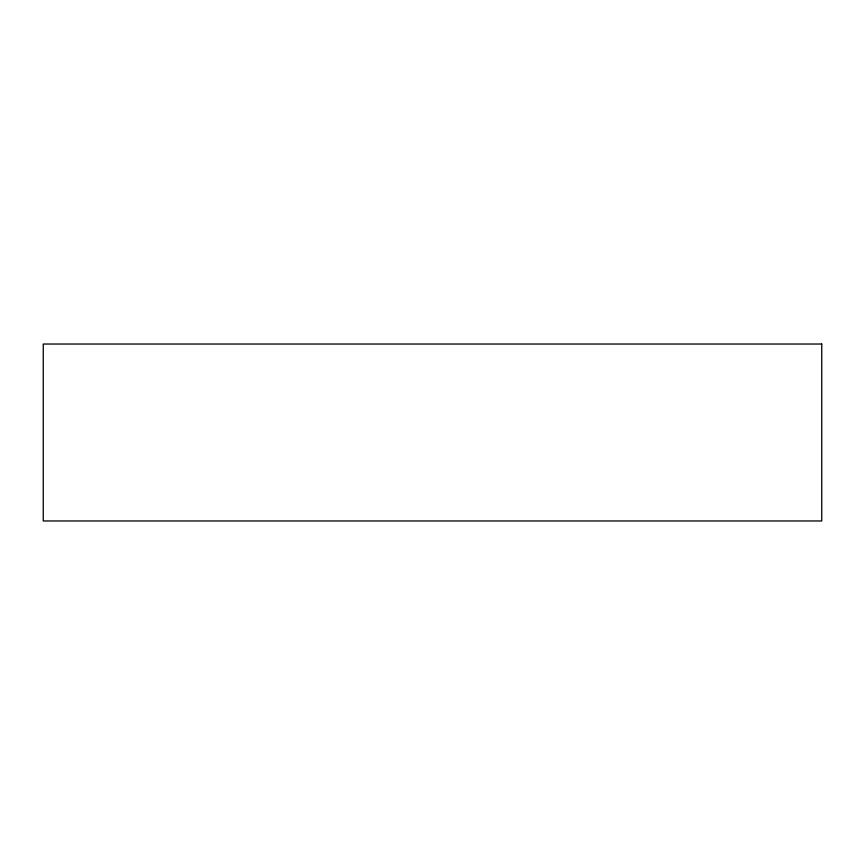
<?xml version="1.0" encoding="UTF-8"?>
<svg xmlns="http://www.w3.org/2000/svg" width="865" height="865" viewBox="0 0 865 865"><rect width="100%" height="100%" fill="white"/><g stroke="black" fill="none" stroke-linecap="round" stroke-linejoin="round"><path stroke-width="1.3" d="M821.75 344.032L43.25 344.032L43.25 520.968L821.75 520.968L821.75 344.032"/></g></svg>
